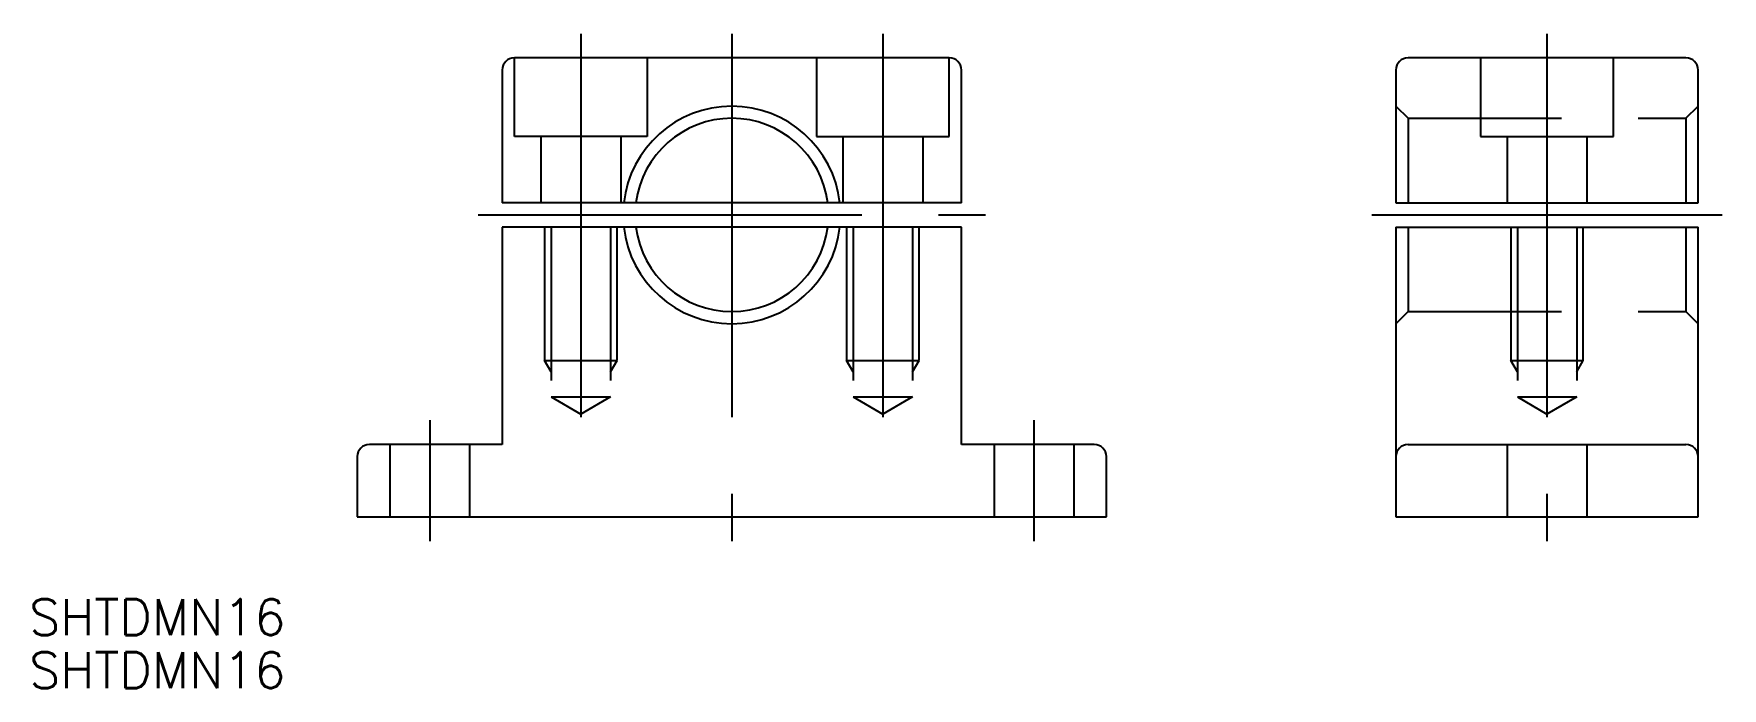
# Model space of a CAD drawing. Extents: x -27 to 113, y -14 to 40.
import ezdxf

# ---------------------------------------------------------------- set-up
doc = ezdxf.new("R2010")
doc.units = 0
doc.linetypes.add('CENTER', pattern=[50.8, 31.75, -6.35, 6.35, -6.35])
doc.linetypes.add('DASHED', pattern=[19.05, 12.7, -6.35])
doc.layers.get('0').update_dxf_attribs({"linetype": 'CONTINUOUS'})
doc.layers.add('CENTER', color=1, linetype='CENTER')
doc.styles.get("Standard").update_dxf_attribs({"font": 'txt.shx', "height": 3, "bigfont": 'bigfont.shx'})

# ---------------------------------------------------------------- blocks, each defined once
blk = doc.blocks.new('*U2')
at = {"color": 7, "linetype": 'CONTINUOUS'}
blk.add_text('SHTDMN16', height=3, dxfattribs=at).set_placement((-27.16, -9.8))
blk = doc.blocks.new('*U3')
at = {"color": 7, "linetype": 'CONTINUOUS'}
blk.add_text('SHTDMN16', height=3, dxfattribs=at).set_placement((-27.16, -14.18))

msp = doc.modelspace()

# ---------------------------------------------------------------- linework, layer by layer
at = {"color": 7, "linetype": 'CONTINUOUS'}
for p, q in [((49, 38), (13, 38)), ((109.97, 38), (86.97, 38)), ((12, 37), (12, 26)), ((50, 26), (50, 37)), ((85.97, 37), (85.97, 26)), ((110.97, 26), (110.97, 37)), ((50, 26), (12, 26)), ((85.97, 26), (110.97, 26)), ((12, 24), (12, 6)), ((50, 24), (12, 24)), ((50, 6), (50, 24)), ((85.97, 24), (110.97, 24)), ((85.97, 24), (85.97, 0)), ((110.97, 0), (110.97, 24)), ((12, 6), (1, 6)), ((61, 6), (50, 6)), ((86.97, 6), (109.97, 6)), ((0, 5), (0, 0)), ((62, 0), (62, 5)), ((0, 0), (62, 0)), ((85.97, 0), (110.97, 0))]:
    msp.add_line(p, q, dxfattribs=at)
at = {"color": 3, "linetype": 'DASHED'}
for p, q in [((13, 31.5), (13, 38)), ((24, 38), (24, 31.5)), ((38, 38), (38, 31.5)), ((49, 31.5), (49, 38)), ((92.97, 38), (92.97, 31.5)), ((103.97, 31.5), (103.97, 38)), ((85.97, 34), (86.97, 33)), ((109.97, 33), (110.97, 34)), ((86.97, 33), (109.97, 33)), ((86.97, 33), (86.97, 26)), ((109.97, 33), (109.97, 26)), ((24, 31.5), (13, 31.5)), ((15.2, 31.5), (15.2, 26)), ((21.8, 31.5), (21.8, 26)), ((38, 31.5), (49, 31.5)), ((40.2, 31.5), (40.2, 26)), ((46.8, 31.5), (46.8, 26)), ((92.97, 31.5), (103.97, 31.5)), ((95.17, 31.5), (95.17, 26)), ((101.77, 31.5), (101.77, 26)), ((15.5, 24), (15.5, 12.94)), ((16.04, 24), (16.04, 9.94)), ((20.96, 24), (20.96, 9.94)), ((21.5, 12.94), (21.5, 24)), ((40.5, 24), (40.5, 12.94)), ((41.04, 24), (41.04, 9.94)), ((45.96, 24), (45.96, 9.94)), ((46.5, 12.94), (46.5, 24)), ((86.97, 24), (86.97, 17)), ((95.47, 24), (95.47, 12.94)), ((96.02, 24), (96.02, 9.94)), ((100.93, 24), (100.93, 9.94)), ((101.47, 12.94), (101.47, 24)), ((109.97, 24), (109.97, 17)), ((85.97, 16), (86.97, 17)), ((86.97, 17), (109.97, 17)), ((109.97, 17), (110.97, 16)), ((15.5, 12.94), (21.5, 12.94)), ((16.04, 12), (15.5, 12.94)), ((20.96, 12), (21.5, 12.94)), ((40.5, 12.94), (46.5, 12.94)), ((41.04, 12), (40.5, 12.94)), ((45.96, 12), (46.5, 12.94)), ((95.47, 12.94), (101.47, 12.94)), ((96.02, 12), (95.47, 12.94)), ((100.93, 12), (101.47, 12.94)), ((16.04, 9.94), (20.96, 9.94)), ((16.04, 9.94), (18.5, 8.52)), ((20.96, 9.94), (18.5, 8.52)), ((41.04, 9.94), (45.96, 9.94)), ((41.04, 9.94), (43.5, 8.52)), ((45.96, 9.94), (43.5, 8.52)), ((96.02, 9.94), (100.93, 9.94)), ((96.02, 9.94), (98.47, 8.52)), ((100.93, 9.94), (98.47, 8.52)), ((2.7, 6), (2.7, 0)), ((9.3, 6), (9.3, 0)), ((52.7, 6), (52.7, 0)), ((59.3, 6), (59.3, 0)), ((95.17, 6), (95.17, 0)), ((101.77, 6), (101.77, 0))]:
    msp.add_line(p, q, dxfattribs=at)
at = {"color": 7, "linetype": 'CONTINUOUS'}
for centre, radius, start, end in [((13, 37), 1, 90, 180), ((49, 37), 1, 0, 90), ((86.97, 37), 1, 90, 180), ((109.97, 37), 1, 0, 90), ((31, 25), 9, 6.3794, 173.6206), ((31, 25), 8, 7.1808, 172.8192), ((31, 25), 9, 186.3794, 353.6206), ((31, 25), 8, 187.1808, 352.8192), ((1, 5), 1, 90, 180), ((61, 5), 1, 0, 90), ((86.97, 5), 1, 90, 180), ((109.97, 5), 1, 0, 90)]:
    msp.add_arc(centre, radius, start, end, dxfattribs=at)
at = {"layer": 'CENTER', "color": 1, "linetype": 'CENTER'}
for p, q in [((18.5, 40), (18.5, 6.52)), ((31, 40), (31, -2)), ((43.5, 40), (43.5, 6.52)), ((98.47, 40), (98.47, -2)), ((10, 25), (52, 25)), ((83.97, 25), (112.97, 25)), ((6, 8), (6, -2)), ((56, 8), (56, -2))]:
    msp.add_line(p, q, dxfattribs=at)

# ---------------------------------------------------------------- block references
at = {"color": 7, "linetype": 'CONTINUOUS'}
for name in ['*U2', '*U3']:
    msp.add_blockref(name, (0, 0), dxfattribs=at)

doc.saveas('drawing.dxf')
